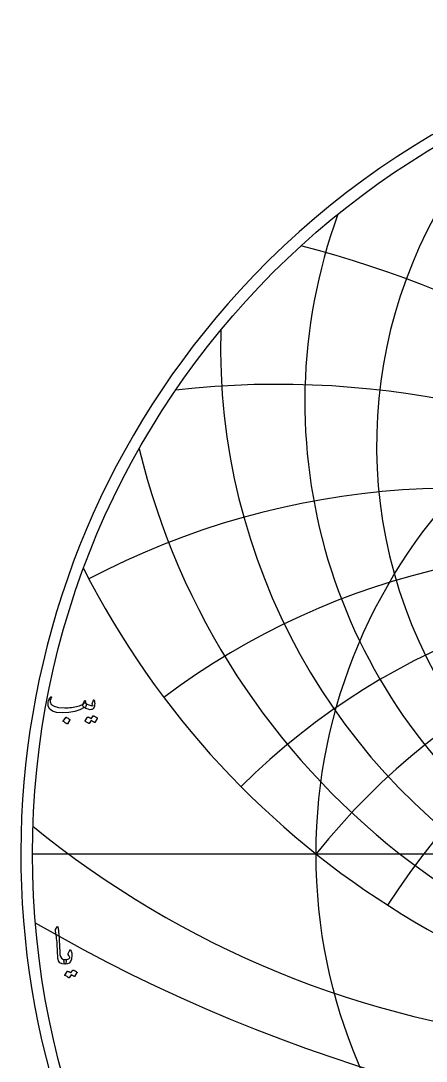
# Model space of a CAD drawing. Header units: millimetres. Extents: x -62 to 62, y -62 to 63.
# Drawn here: x -61.6 to -31.6, y -15.3 to 61.6 of the extents above; entities that cross this region are included whole.
import ezdxf

# ---------------------------------------------------------------- set-up
doc = ezdxf.new("R2010")
doc.units = ezdxf.units.MM
for name, color, linetype in [('CUT_OUTER', 1, 'Continuous'), ('ENGRAVE', 7, 'Continuous'), ('ENGRAVE_FINE', 8, 'Continuous'), ('TEXT', 5, 'Continuous')]:
    doc.layers.add(name, color=color, linetype=linetype)

msp = doc.modelspace()

# ---------------------------------------------------------------- linework, layer by layer
at = {"layer": 'CUT_OUTER'}
for centre, radius, start, end in [((-0.0002, -0.0002), 61.6124, 137.460696, 87.802279), ((-0.0008, 0.0012), 61.6111, 92.196778, 137.461198)]:
    msp.add_arc(centre, radius, start, end, dxfattribs=at)
at = {"layer": 'ENGRAVE'}
msp.add_lwpolyline([(-60.75, 0), (60.75, 0)], dxfattribs=at)
for radius in [60.75, 39.7663]:
    msp.add_circle((0, 0), radius, dxfattribs=at)
for centre, radius, start, end in [((0, 30.237), 35.2959, 134.190083, 45.809917), ((0, 33.4089), 40.5998, 160.039645, 19.960355), ((0, 37.4765), 46.8402, 178.497173, 1.502827), ((0, 42.8055), 54.3963, 193.671755, 346.328245), ((0, 49.9931), 63.8801, 206.896553, 333.103447), ((0, -31.6315), 50.8125, 38.5, 141.5), ((0, -31.6315), 50.8125, 38.5, 141.5), ((-15.4272, 57.575), 71.6536, 230.798823, 264.663339)]:
    msp.add_arc(centre, radius, start, end, dxfattribs=at)
at = {"layer": 'ENGRAVE_FINE'}
for centre, radius, start, end in [((-60.556, -31.6315), 79.0503, 14.487373, 75.591597), ((-60.556, -31.6315), 79.0503, 14.487373, 75.591597), ((-42.6368, -31.6315), 66.3311, 18.497944, 96.512476), ((-42.6368, -31.6315), 66.3311, 18.497944, 96.512476), ((-29.3366, -31.6315), 58.6733, 22.798279, 117.663934), ((-29.3366, -31.6315), 58.6733, 22.798279, 117.663934), ((-18.4943, -31.6315), 54.0736, 27.481076, 126.986234), ((-18.4943, -31.6315), 54.0736, 27.481076, 126.986234), ((-8.9596, -31.6315), 51.5964, 32.663988, 134.807896), ((-8.9596, -31.6315), 51.5964, 32.663988, 134.807896), ((8.9596, -31.6315), 51.5964, 45.192104, 147.336012), ((8.9596, -31.6315), 51.5964, 45.192104, 147.336012), ((0, 99.2717), 120.6389, 239.880424, 300.119576)]:
    msp.add_arc(centre, radius, start, end, dxfattribs=at)
at = {"layer": 'TEXT'}
for points in [[(-56.8376, 11.1547), (-56.8339, 11.1528), (-56.8304, 11.1508), (-56.8272, 11.1489), (-56.8242, 11.147), (-56.8212, 11.1448), (-56.8179, 11.1422), (-56.8145, 11.1391), (-56.8108, 11.1355), (-56.7799, 11.0991), (-56.7676, 11.0474), (-56.7741, 10.9803), (-56.7993, 10.8979), (-56.8225, 10.8478), (-56.8462, 10.8165), (-56.8704, 10.8038), (-56.8951, 10.8098), (-56.9075, 10.8158), (-56.9181, 10.8184), (-56.9267, 10.8177), (-56.9334, 10.8136), (-57.2476, 10.6416), (-57.6232, 10.5204), (-58.0601, 10.45), (-58.5583, 10.4304), (-58.9611, 10.4649), (-59.2653, 10.5568), (-59.4708, 10.7063), (-59.5776, 10.9132), (-59.5942, 11.011), (-59.5978, 11.1087), (-59.5884, 11.2064), (-59.5662, 11.3041), (-59.5357, 11.3906), (-59.4981, 11.4699), (-59.4533, 11.542), (-59.4014, 11.6069), (-59.3915, 11.615), (-59.3812, 11.6203), (-59.3705, 11.6227), (-59.3592, 11.6222), (-59.3487, 11.6177), (-59.34, 11.6117), (-59.3333, 11.6042), (-59.3286, 11.5954), (-59.3264, 11.5868), (-59.3276, 11.5762), (-59.3321, 11.5638), (-59.34, 11.5494), (-59.3956, 11.468), (-59.432, 11.3884), (-59.4493, 11.3108), (-59.4474, 11.2351), (-59.3563, 11.0454), (-59.1446, 10.9094), (-58.8122, 10.827), (-58.359, 10.7983), (-58.2346, 10.8002), (-58.1104, 10.8059), (-57.9864, 10.8155), (-57.8627, 10.8289), (-57.74, 10.8462), (-57.6189, 10.8672), (-57.4995, 10.8922), (-57.3818, 10.9209), (-57.2675, 10.9535), (-57.1739, 10.986), (-57.1008, 11.0186), (-57.0484, 11.0512), (-57.0281, 11.0684), (-57.0096, 11.0895), (-56.9927, 11.1144), (-56.9775, 11.1432), (-56.9632, 11.1753), (-56.9492, 11.2102), (-56.9354, 11.2481), (-56.9219, 11.2888), (-56.9166, 11.3013), (-56.9085, 11.3118), (-56.8975, 11.3204), (-56.8836, 11.3271), (-56.8687, 11.3307), (-56.8548, 11.33), (-56.8419, 11.325), (-56.8299, 11.3156), (-56.8203, 11.3027), (-56.8146, 11.2869), (-56.8127, 11.2682), (-56.8146, 11.2466)], [(-56.9526, 10.8481), (-56.9942, 10.8876), (-57.0158, 10.9372), (-57.0172, 10.9968), (-56.9985, 11.0665), (-56.9581, 11.129), (-56.9209, 11.1671), (-56.8872, 11.1808), (-56.8567, 11.17), (-56.713, 11.0749), (-56.5693, 11.0081), (-56.4256, 10.9695), (-56.2819, 10.9592), (-56.2769, 10.9602), (-56.2733, 10.9631), (-56.2711, 10.9678), (-56.2704, 10.9746), (-56.274, 10.9872), (-56.2848, 11.0062), (-56.3027, 11.0313), (-56.3279, 11.0627), (-56.3327, 11.0723), (-56.3356, 11.0819), (-56.3365, 11.0914), (-56.3356, 11.101), (-56.2436, 11.3654), (-56.2393, 11.3755), (-56.234, 11.3827), (-56.2278, 11.387), (-56.2206, 11.3884), (-56.2134, 11.3872), (-56.2072, 11.3836), (-56.2019, 11.3777), (-56.1976, 11.3693), (-56.1689, 11.2833), (-56.1516, 11.1978), (-56.1459, 11.1128), (-56.1516, 11.0282), (-56.1703, 10.9231), (-56.1957, 10.8375), (-56.2278, 10.7717), (-56.2666, 10.7255), (-56.296, 10.7001), (-56.3231, 10.6814), (-56.3478, 10.6694), (-56.37, 10.6641), (-56.4984, 10.6613), (-56.6383, 10.691), (-56.7897, 10.7532), (-56.9526, 10.8481)], [(-58.29, 10.0893), (-58.2852, 10.0941), (-58.2785, 10.097), (-58.2699, 10.0979), (-58.2594, 10.097), (-58.1849, 10.0668), (-58.1147, 10.0299), (-58.0488, 9.9863), (-57.9873, 9.936), (-57.9813, 9.9283), (-57.9786, 9.9207), (-57.9794, 9.913), (-57.9834, 9.9054), (-58.1635, 9.6141), (-58.1703, 9.6072), (-58.1789, 9.6055), (-58.1894, 9.6091), (-58.2019, 9.6179), (-58.2126, 9.6256), (-58.2297, 9.6371), (-58.2529, 9.6524), (-58.2823, 9.6716), (-58.3185, 9.6946), (-58.3619, 9.7214), (-58.4124, 9.7521), (-58.4701, 9.7866), (-58.4778, 9.7923), (-58.4816, 9.798), (-58.4816, 9.8038), (-58.4778, 9.8095)], [(-56.2704, 10.1966), (-56.2656, 10.2014), (-56.2589, 10.2043), (-56.2503, 10.2052), (-56.2398, 10.2043), (-56.202, 10.1901), (-56.1655, 10.1746), (-56.1302, 10.1576), (-56.096, 10.1391), (-56.0629, 10.119), (-56.0304, 10.097), (-55.9987, 10.073), (-55.9677, 10.0471), (-55.9617, 10.0392), (-55.959, 10.0309), (-55.9598, 10.022), (-55.9638, 10.0127), (-56.1478, 9.7214), (-56.1528, 9.7176), (-56.1602, 9.7176), (-56.1701, 9.7214), (-56.1823, 9.7291), (-56.1907, 9.7361), (-56.2043, 9.7458), (-56.2232, 9.7582), (-56.2474, 9.7731), (-56.2771, 9.791), (-56.3126, 9.8119), (-56.3538, 9.836), (-56.4007, 9.8632), (-56.5463, 9.6371), (-56.553, 9.6301), (-56.5617, 9.6285), (-56.5722, 9.6321), (-56.5847, 9.6409), (-56.5954, 9.6486), (-56.6124, 9.6601), (-56.6357, 9.6754), (-56.6651, 9.6946), (-56.7013, 9.7176), (-56.7447, 9.7444), (-56.7952, 9.7751), (-56.8529, 9.8095), (-56.8589, 9.8153), (-56.8615, 9.821), (-56.8608, 9.8268), (-56.8567, 9.8325), (-56.669, 10.1123), (-56.6642, 10.1171), (-56.6575, 10.12), (-56.6488, 10.1209), (-56.6383, 10.12), (-56.6062, 10.1095), (-56.5751, 10.0974), (-56.5449, 10.0837), (-56.5157, 10.0682), (-56.4874, 10.0513), (-56.4601, 10.0333), (-56.4338, 10.014), (-56.4084, 9.9935)], [(-58.9167, -5.3955), (-58.9093, -5.384), (-58.9024, -5.3763), (-58.8959, -5.3725), (-58.8899, -5.3725), (-58.8808, -5.3775), (-58.8727, -5.3926), (-58.8655, -5.4178), (-58.8592, -5.453), (-58.8276, -5.7392), (-58.8018, -6.0039), (-58.7816, -6.247), (-58.7673, -6.4685), (-58.758, -6.658), (-58.7495, -6.8278), (-58.7418, -6.978), (-58.7347, -7.1085), (-58.7286, -7.2194), (-58.7237, -7.3107), (-58.72, -7.3823), (-58.7174, -7.4343), (-58.6834, -7.5899), (-58.6082, -7.7044), (-58.4918, -7.7777), (-58.3342, -7.8098), (-58.2904, -7.8213), (-58.2624, -7.8481), (-58.2501, -7.8903), (-58.2537, -7.9478), (-58.2717, -8.0383), (-58.2911, -8.103), (-58.3119, -8.1418), (-58.3342, -8.1547), (-58.556, -8.1255), (-58.7194, -8.0378), (-58.8243, -7.8917), (-58.8707, -7.6872), (-58.878, -7.5893), (-58.8846, -7.4913), (-58.8905, -7.3929), (-58.8956, -7.2944), (-58.9003, -7.1956), (-58.9047, -7.0965), (-58.9089, -6.9973), (-58.9129, -6.8977), (-58.9201, -6.7079), (-58.9301, -6.537), (-58.9431, -6.3851), (-58.9589, -6.252), (-58.9776, -6.1242), (-58.9991, -5.9881), (-59.0235, -5.8435), (-59.0509, -5.6906), (-59.0544, -5.663), (-59.0537, -5.6379), (-59.0487, -5.6151), (-59.0394, -5.5948)], [(-58.1043, -7.3461), (-57.997, -7.1085), (-57.9812, -7.0824), (-57.9644, -7.0731), (-57.9467, -7.0805), (-57.928, -7.1047), (-57.8935, -7.1771), (-57.8667, -7.2527), (-57.8475, -7.3314), (-57.836, -7.4132), (-57.8324, -7.4986), (-57.837, -7.588), (-57.8497, -7.6816), (-57.8705, -7.7792), (-57.934, -7.9435), (-58.0324, -8.0608), (-58.1658, -8.1312), (-58.3342, -8.1547), (-58.3536, -8.1425), (-58.3735, -8.1059), (-58.3939, -8.0448), (-58.4147, -7.9593), (-58.4207, -7.9135), (-58.4195, -7.8759), (-58.4111, -7.8465), (-58.3955, -7.8251), (-58.3831, -7.817), (-58.3687, -7.8117), (-58.3524, -7.8093), (-58.3342, -7.8098), (-58.2281, -7.8065), (-58.1359, -7.7849), (-58.0576, -7.7451), (-57.9931, -7.6872), (-57.9903, -7.6826), (-57.9893, -7.6766), (-57.9903, -7.6692), (-57.9931, -7.6604), (-58.0082, -7.6062), (-58.0305, -7.5511), (-58.06, -7.4951), (-58.0966, -7.4381), (-58.1086, -7.4165), (-58.1139, -7.394), (-58.1124, -7.3705), (-58.1043, -7.3461)], [(-57.7632, -8.5878), (-57.7584, -8.583), (-57.7517, -8.5801), (-57.7431, -8.5791), (-57.7326, -8.5801), (-57.6948, -8.5942), (-57.6583, -8.6098), (-57.623, -8.6268), (-57.5888, -8.6452), (-57.5557, -8.6654), (-57.5232, -8.6874), (-57.4915, -8.7114), (-57.4605, -8.7372), (-57.4545, -8.7451), (-57.4518, -8.7535), (-57.4526, -8.7624), (-57.4566, -8.7717), (-57.6406, -9.063), (-57.6456, -9.0668), (-57.653, -9.0668), (-57.6629, -9.063), (-57.6751, -9.0553), (-57.6835, -9.0482), (-57.6971, -9.0385), (-57.716, -9.0262), (-57.7402, -9.0112), (-57.7699, -8.9934), (-57.8054, -8.9724), (-57.8466, -8.9484), (-57.8935, -8.9212), (-58.0391, -9.1473), (-58.0458, -9.1542), (-58.0545, -9.1559), (-58.065, -9.1523), (-58.0775, -9.1434), (-58.0882, -9.1358), (-58.1052, -9.1243), (-58.1285, -9.109), (-58.1579, -9.0898), (-58.1941, -9.0668), (-58.2375, -9.04), (-58.288, -9.0093), (-58.3457, -8.9748), (-58.3517, -8.9691), (-58.3543, -8.9633), (-58.3536, -8.9576), (-58.3495, -8.9518), (-58.1618, -8.6721), (-58.157, -8.6673), (-58.1503, -8.6644), (-58.1416, -8.6635), (-58.1311, -8.6644), (-58.099, -8.6748), (-58.0679, -8.6869), (-58.0377, -8.7007), (-58.0085, -8.7161), (-57.9802, -8.733), (-57.9529, -8.7511), (-57.9266, -8.7704), (-57.9012, -8.7909)]]:
    msp.add_lwpolyline(points, close=True, dxfattribs=at)

doc.saveas('drawing.dxf')
